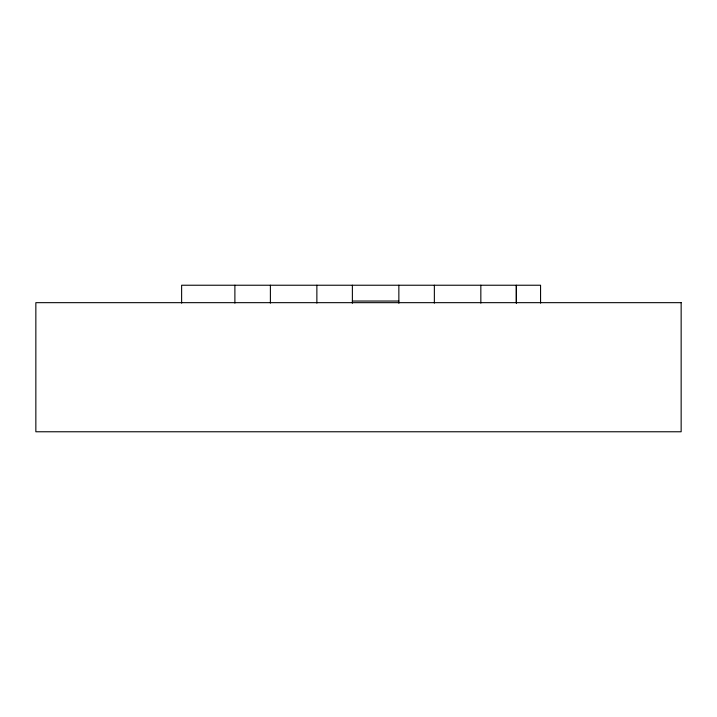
<?xml version="1.0" encoding="UTF-8"?>
<svg xmlns="http://www.w3.org/2000/svg" width="717" height="717" viewBox="0 0 717 717"><rect width="100%" height="100%" fill="white"/><g stroke="black" fill="none" stroke-linecap="round" stroke-linejoin="round"><path stroke-width="1.08" d="M516.33 302.95L516.33 285.232L516.348 303.13M352.379 301.041L398.858 301.041M540.564 303.13L540.564 285.232L181.625 285.232L181.625 303.13M480.838 285.232L480.838 303.13M434.359 285.232L434.359 303.13M398.858 285.232L398.858 303.246M352.379 285.232L352.379 303.246M316.869 285.232L316.869 303.13M270.39 285.232L270.39 303.13M234.889 285.232L234.889 303.13M681.15 302.664L35.85 302.664L35.85 431.768L681.15 431.768L681.15 302.664"/></g></svg>
